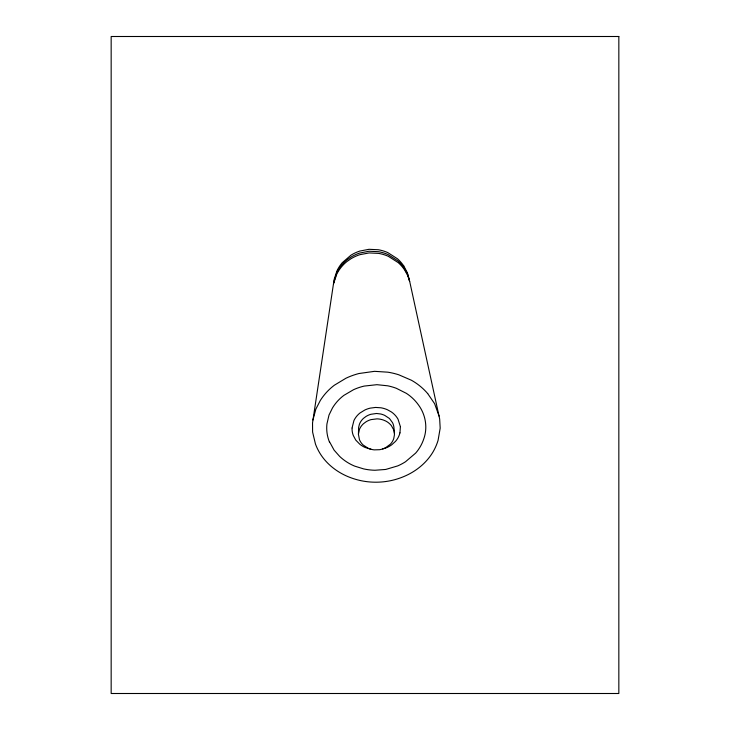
<?xml version="1.0" encoding="UTF-8"?>
<svg xmlns="http://www.w3.org/2000/svg" width="730" height="730" viewBox="0 0 730 730"><rect width="100%" height="100%" fill="white"/><g stroke="black" fill="none" stroke-linecap="round" stroke-linejoin="round"><path stroke-width="1.09" d="M358.43 434.286L359.461 439.688A15.102 15.102 0 0 0 363.193 445.035L368.185 448.275A20.477 20.477 0 0 0 374.216 449.863L379.6 449.707A20.477 20.477 0 0 0 385.568 447.745L390.349 444.214A15.047 15.047 0 0 0 393.726 438.639L394.455 434.742L393.954 427.698A13.761 13.761 0 0 0 392.494 422.615L389.455 418.5L384.792 415.425A21.06 21.06 0 0 0 380.713 413.992L376.516 413.481L370.904 414.284A19.692 19.692 0 0 0 365.976 416.483L363.504 418.327A15.394 15.394 0 0 0 359.397 424.294L358.603 427.534L358.43 434.286L359.315 429.742A15.567 15.567 0 0 1 363.485 423.71L365.995 421.84A20.038 20.038 0 0 1 371.004 419.622L376.972 418.865A21.106 21.106 0 0 1 383.259 419.996L385.495 420.909A17.182 17.182 0 0 1 391.417 425.69L393.698 429.851A13.642 13.642 0 0 1 394.41 433.182M352.07 428.154L352.07 428.255A18.241 18.241 0 0 0 353.265 435.436L355.765 440.09L359.826 444.241A25.212 25.212 0 0 0 365.073 447.463L371.123 449.297M352.079 427.899L353.94 420.507A21.526 21.526 0 0 1 359.99 412.988L364.836 410.014A27.877 27.877 0 0 1 370.201 408.134L375.567 407.44L380.96 407.796A27.849 27.849 0 0 1 387.502 409.785L391.481 412.012A21.626 21.626 0 0 1 398.005 419.139L400.368 426.594M403.836 266.067A38.215 38.215 0 0 0 397.512 258.812L387.812 252.607A40.807 40.807 0 0 0 378.386 249.751L369.015 249.304L359.808 251.074A40.707 40.707 0 0 0 350.902 255.226L342.215 262.727A38.069 38.069 0 0 0 337.005 270.775L334.157 279.334L312.531 422.971L312.604 432.087L315.479 444.105A53.317 53.317 0 0 0 321.173 455.219C328.418 465.895 339.413 473.706 351.513 477.986A73.383 73.383 0 0 0 361.304 480.742C372.263 482.986 383.743 482.649 394.538 479.756A73.265 73.265 0 0 0 404.165 476.416C415.99 471.425 426.512 462.948 433.082 451.834A53.162 53.162 0 0 0 438.073 440.363L440.181 428.163L439.67 419.029L409.767 281.771L407.678 275.456L404.648 270A38.909 38.909 0 0 0 398.188 262.608L388.296 256.294A41.729 41.729 0 0 0 378.669 253.392L369.106 252.927L359.908 254.67A41.528 41.528 0 0 0 350.975 258.73L346.914 261.559A36.573 36.573 0 0 0 343.282 264.88A38.663 38.663 0 0 0 336.804 274.033L333.464 283.961M333.592 282.985L336.694 272.92A38.416 38.416 0 0 1 341.959 264.798L343.054 263.557A36.089 36.089 0 0 1 346.668 260.145L350.747 257.225A41.181 41.181 0 0 1 359.753 253.036L369.061 251.239L378.532 251.695A41.309 41.309 0 0 1 388.068 254.578L397.877 260.847A38.59 38.59 0 0 1 404.265 268.175L407.851 274.973L409.676 281.406M312.924 419.978L315.862 409.11L320.315 400.469A57.925 57.925 0 0 1 334.34 385.23L346.02 378.195A72.799 72.799 0 0 1 358.895 373.532L374.536 371.333L387.922 372.19A74.533 74.533 0 0 1 398.708 374.764L411.391 380.23A60.125 60.125 0 0 1 427.689 393.57M399.958 432.863L400.387 426.767M382.702 448.95L386.444 447.736A25.878 25.878 0 0 0 391.773 444.752L395.532 441.34A20.139 20.139 0 0 0 399.958 432.863M427.689 393.57L434.605 403.681L439.068 416.054M403.836 266.067L407.386 272.801L409.466 280.384M329.458 441.65L334.103 450.136L339.687 456.442A49.348 49.348 0 0 0 348.575 463.094A48.308 48.308 0 0 0 354.716 466.132L363.558 468.879A59.34 59.34 0 0 0 374.937 470.257L385.75 469.445L397.759 465.886A53.865 53.865 0 0 0 405.515 461.743L415.589 453.166A40.661 40.661 0 0 0 418.29 449.753A41.637 41.637 0 0 0 423.947 438.392C427.753 427.296 425.544 414.631 418.664 405.205A45.05 45.05 0 0 0 406.409 393.37L396.39 388.323A57.387 57.387 0 0 0 387.73 385.814L376.917 384.683L364.188 386.079A57.059 57.059 0 0 0 353.566 389.683L343.912 395.35A44.813 44.813 0 0 0 332.497 407.906L329.002 415.051L326.93 423.966A37.221 37.221 0 0 0 329.44 442.015M618.839 36.5L111.161 36.5L111.161 693.5L618.839 693.5L618.839 36.5"/></g></svg>
